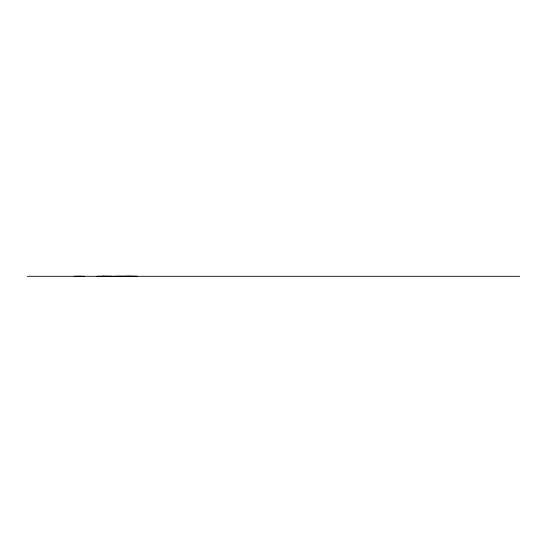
<?xml version="1.0" encoding="UTF-8"?>
<svg xmlns="http://www.w3.org/2000/svg" width="547" height="547" viewBox="0 0 547 547"><rect width="100%" height="100%" fill="white"/><g stroke="black" fill="none" stroke-linecap="round" stroke-linejoin="round"><path stroke-width="0.82" d="M96.812 276.297L100.245 276.297M102.904 276.297L105.66 276.283M98.392 276.297L98.857 276.29M100.149 276.297L102.357 276.297M103.315 276.297L107.615 276.283M107.752 276.29L108.306 276.283M108.614 276.29L109.311 276.29M109.721 276.29L110.61 276.29M111.02 276.29L111.472 276.29M106.125 276.297L106.549 276.297M106.795 276.297L113.325 276.283M101.899 276.297L104.976 276.29M114.398 276.297L122.473 276.29M122.617 276.29L130.788 276.29M102.467 276.297L103.445 276.29M116.429 276.297L137.215 276.29M126.637 276.297L126.993 276.297M127.123 276.297L127.608 276.297M127.731 276.297L129.222 276.297M129.386 276.297L132.107 276.29L131.109 276.297M132.285 276.29L132.764 276.29M132.921 276.29L134.09 276.29M134.288 276.29L134.706 276.29M134.904 276.29L135.266 276.29M135.526 276.29L135.998 276.29M136.251 276.29L136.606 276.29M27.35 276.297L519.65 276.297M74.064 276.29L74.46 276.29M74.741 276.29L76.375 276.297M76.518 276.297L78.46 276.297M78.652 276.297L79.527 276.297M79.725 276.297L81.018 276.297M75.185 276.29L75.568 276.29M77.975 276.297L84.689 276.297"/></g></svg>
